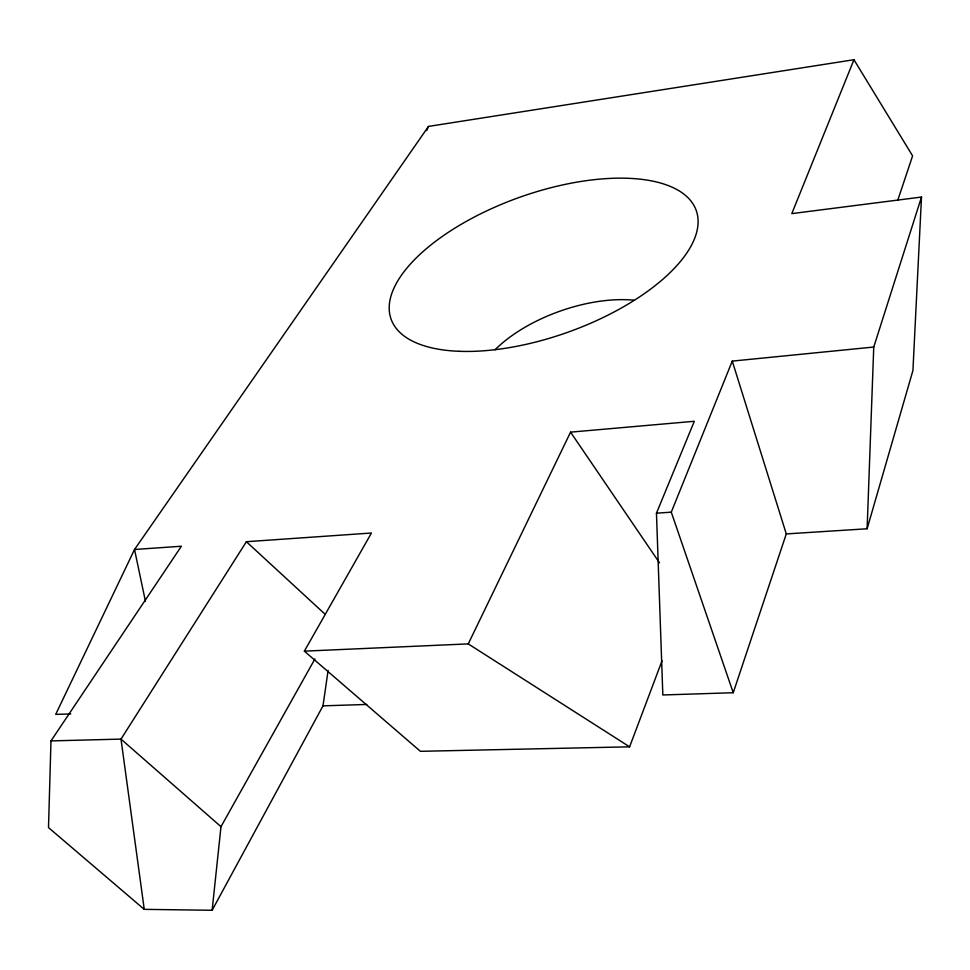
<?xml version="1.0" encoding="UTF-8"?>
<svg xmlns="http://www.w3.org/2000/svg" width="970" height="970" viewBox="0 0 970 970"><rect width="100%" height="100%" fill="white"/><g stroke="black" fill="none" stroke-linecap="round" stroke-linejoin="round"><path stroke-width="1.45" d="M70.749 713.92L55.702 714.393L134.527 549.493L181.39 546.231L50.986 740.91L48.5 827.592L144.251 909.351L212.127 910.284L322.998 705.845L328.103 670.452M144.251 909.351L120.995 739.104L246.38 541.709L371.449 533.015L304.362 651.149L468.255 643.898L570.566 432.147L694.314 421.283L656.46 513.191L662.837 694.969L733.235 692.726L786.294 533.912L867.119 528.771L873.752 347.042L921.5 197.043L791.811 213.618L853.952 59.716L428.497 126.415L134.527 549.493L145.427 601.279M921.5 197.043L912.928 370.504L867.119 528.771M212.127 910.284L220.99 826.67L314.923 658.933M897.784 200.196L912.6 155.867L853.952 59.716M304.362 651.149L420.398 751.313L629.603 746.827L662.037 660.812M733.235 692.726L671.276 512.16L732.265 361.107L873.752 347.042M426.703 130.574L428.497 126.415M656.46 513.191L671.276 512.16M322.998 705.845L366.769 704.45M50.986 740.91L120.995 739.104L220.99 826.67M468.255 643.898L629.603 746.827M246.38 541.709L324.938 614.095M570.566 432.147L659.503 562.83M732.265 361.107L786.294 533.912M495.076 349.758A105.257 50.792 -19.5 0 1 633.895 300.191M459.137 351.298A161.954 71.647 -19.6 0 0 697.879 225.743A161.954 71.647 -19.6 0 0 474.087 217.159A161.954 71.647 -19.6 0 0 459.137 351.298"/></g></svg>
